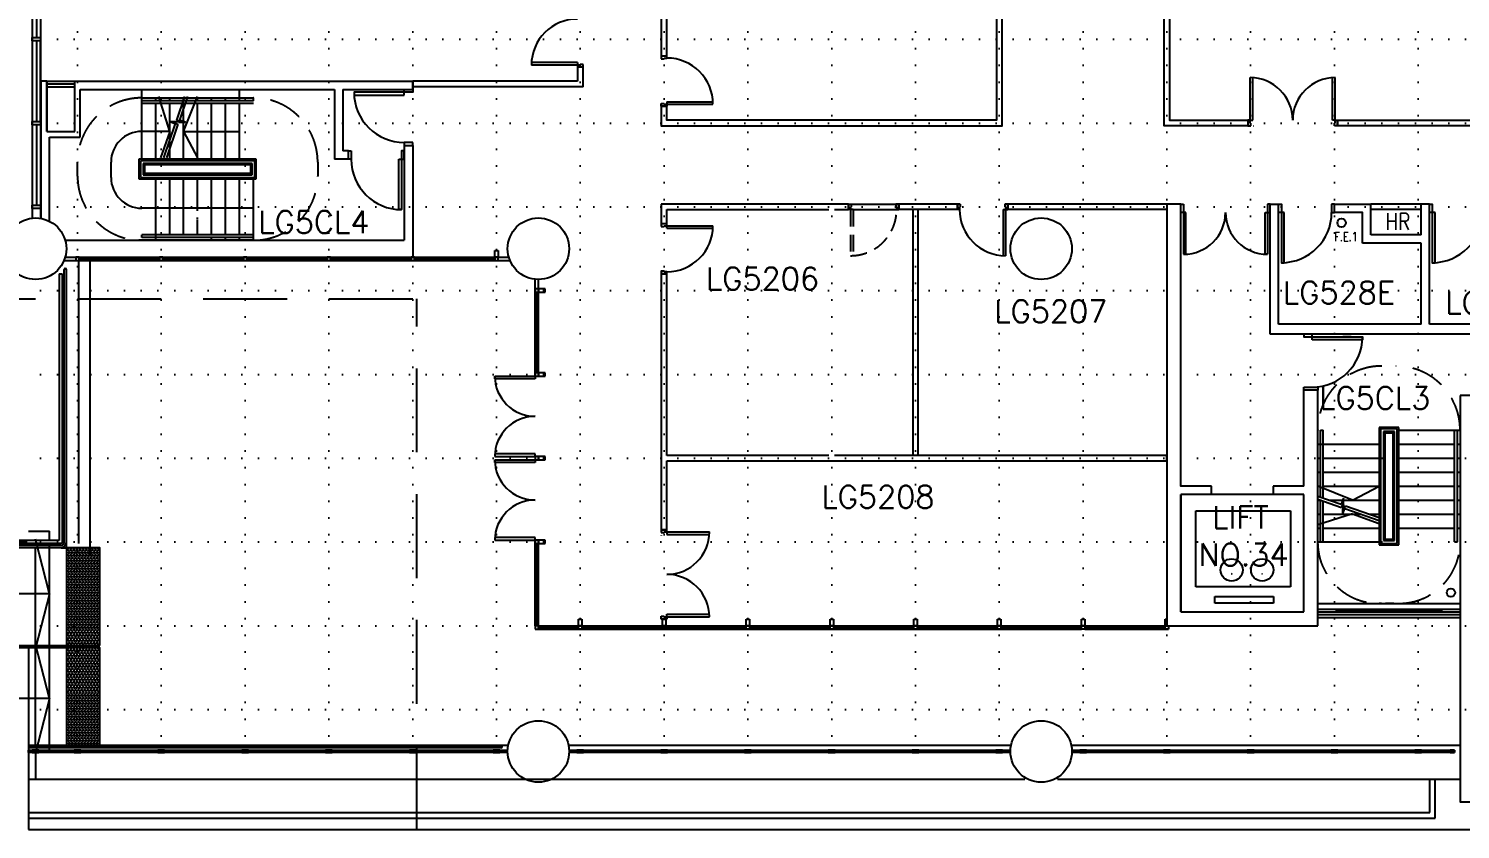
# Model space of a CAD drawing. Header units: millimetres. Extents: x -164841 to 156300, y -101000 to 60475.
# Drawn here: x -129125 to -103496, y 5405 to 19740 of the extents above; entities that cross this region are included whole.
import ezdxf
from ezdxf.enums import TextEntityAlignment as Align

# ---------------------------------------------------------------- set-up
doc = ezdxf.new("R2010")
doc.units = ezdxf.units.MM
doc.header["$LTSCALE"] = 1200
for name, pattern in [('s2103a$0$DOT', [0.25, 0, -0.25]), ('s2103a$0$LG5$0$DOT', [0.25, 0, -0.25]), ('s2103a$0$LG5plan$0$AUDIT_I_080127165521-0', [1, 0.5, -0.25, 0, -0.25]), ('s2103a$0$LG5plan$0$HIDDEN', [0.375, 0.25, -0.125])]:
    doc.linetypes.add(name, pattern=pattern)
for name, color, linetype in [('dr-lib', 7, 'Continuous'), ('s2103a$0$4', 7, 'Continuous'), ('s2103a$0$dr-lib', 7, 'Continuous'), ('s2103a$0$dr-new', 2, 'Continuous'), ('s2103a$0$DR-PIPE', 1, 'Continuous'), ('s2103a$0$LG5$0$4', 7, 'Continuous'), ('s2103a$0$LG5$0$56', 7, 'Continuous'), ('s2103a$0$LG5$0$New partition', 7, 'Continuous'), ('s2103a$0$LG5$0$ROOM-NO', 4, 'Continuous'), ('s2103a$0$LG5-future-partition', 7, 'Continuous'), ('s2103a$0$LG5plan$0$A-glaz', 1, 'Continuous'), ('s2103a$0$LG5plan$0$A-WallExt', 3, 'Continuous'), ('s2103a$0$LG5plan$0$buila', 14, 's2103a$0$LG5plan$0$HIDDEN'), ('s2103a$0$LG5plan$0$Cloud', 1, 'Continuous'), ('s2103a$0$LG5plan$0$dr', 1, 'Continuous'), ('s2103a$0$LG5plan$0$fence', 1, 'Continuous'), ('s2103a$0$LG5plan$0$GLASS-P', 1, 'Continuous'), ('s2103a$0$LG5plan$0$LG1$0$wall to be demolish', 7, 'Continuous'), ('s2103a$0$LG5plan$0$lift', 4, 'Continuous'), ('s2103a$0$LG5plan$0$railing', 1, 'Continuous'), ('s2103a$0$LG5plan$0$stair', 1, 'Continuous'), ('s2103a$0$LG5plan$0$stru', 2, 'Continuous'), ('s2103a$0$LG5plan$0$txt2', 4, 'Continuous'), ('s2103a$0$LG5plan$0$wal', 3, 'Continuous'), ('s2103a$0$LG5plan$0$walc', 1, 'Continuous'), ('s2103a$0$New partition', 7, 'Continuous'), ('s2103a$0$tactile', 4, 'Continuous')]:
    doc.layers.add(name, color=color, linetype=linetype)
doc.styles.add('s2103a$0$LG5$0$STANDARD', font='SIMPLEX')
doc.styles.add('s2103a$0$txt1LG5$0$ROMANS', font='romans', dxfattribs={"width": 0.9})

# ---------------------------------------------------------------- blocks, each defined once
blk = doc.blocks.new('s2103a$0$DDR1525')
for p, q in [((37.5, 100), (37.5, 862.5)), ((87.5, 100), (87.5, 862.5)), ((1512.5, 100), (1512.5, 862.5)), ((1562.5, 100), (1562.5, 862.5)), ((0, 100), (0, 0)), ((37.5, 100), (0, 100)), ((0, 0), (50, 0)), ((37.5, 50), (37.5, 100)), ((37.5, 100), (87.5, 100)), ((50, 50), (37.5, 50)), ((50, 0), (50, 50)), ((1562.5, 100), (1512.5, 100)), ((1550, 50), (1562.5, 50)), ((1550, 0), (1550, 50)), ((1562.5, 100), (1600, 100)), ((1562.5, 50), (1562.5, 100)), ((1600, 100), (1600, 0)), ((1600, 0), (1550, 0))]:
    blk.add_line(p, q)
for centre, start, end in [((37.5, 100), 0, 90), ((1562.5, 100), 90, 180)]:
    blk.add_arc(centre, 762.5, start, end)

msp = doc.modelspace()

# ---------------------------------------------------------------- hatches: boundary and pattern name
at = {"layer": 's2103a$0$tactile'}
h = msp.add_hatch(dxfattribs=at)
h.set_pattern_fill('HEX', color=9, scale=5, angle=90, style=0)
h.set_pattern_definition([(90, (-115459.215, 113028.845), (-27.4963, 2e-15), [15.875, -31.75]), (210, (-115459.215, 113028.845), (13.74815, -23.812494), [15.875, -31.75]), (150, (-115459.215, 113044.72), (-13.74815, -23.812494), [15.875, -31.75])])
h.paths.add_polyline_path([(-127850, 8695), (-127850, 10448), (-128450, 10448), (-128450, 8695)])
h = msp.add_hatch(dxfattribs=at)
h.set_pattern_fill('HEX', color=9, scale=5, angle=90, style=0)
h.set_pattern_definition([(90, (-115459.215, 111236.17), (-27.4963, 2e-15), [15.875, -31.75]), (210, (-115459.215, 111236.17), (13.74815, -23.812494), [15.875, -31.75]), (150, (-115459.215, 111252.044), (-13.74815, -23.812494), [15.875, -31.75])])
h.paths.add_polyline_path([(-127850, 6903), (-127850, 8655), (-128450, 8655), (-128450, 6903)])

# ---------------------------------------------------------------- linework, layer by layer
for p, q in [((-114450, 16600), (-113550, 16600)), ((-114368, 16500), (-113550, 16500))]:
    msp.add_line(p, q)
for centre, radius in [((-105622, 16263), 75), ((-107590, 10049), 200), ((-107043, 10049), 200), ((-103666, 9643), 75)]:
    msp.add_circle(centre, radius)
at = {"layer": 'dr-lib'}
for p, q in [((-112499, 16600), (-112499, 16500)), ((-112499, 16500), (-112499, 16600)), ((-112499, 16600), (-112449, 16600)), ((-112461, 16500), (-112499, 16500)), ((-112449, 16550), (-112461, 16550)), ((-112461, 16550), (-112461, 16500)), ((-112449, 16600), (-112449, 16550)), ((-111680, 16500), (-111680, 15675)), ((-111680, 16500), (-111636, 16500)), ((-111649, 16600), (-111649, 16550)), ((-111599, 16600), (-111649, 16600)), ((-111649, 16550), (-111636, 16550)), ((-111636, 16550), (-111636, 16500)), ((-111636, 16500), (-111636, 15675)), ((-111636, 16500), (-111599, 16500)), ((-111599, 16600), (-111599, 16500)), ((-111599, 16500), (-111599, 16600))]:
    msp.add_line(p, q, dxfattribs=at)
msp.add_arc((-111636, 16500), 825, 180, 270, dxfattribs=at)
at = {"layer": 's2103a$0$4', "linetype": 's2103a$0$DOT'}
for p, q in [((-128250, 6780), (-128250, 33710)), ((-126750, 6780), (-126750, 33710)), ((-125250, 6780), (-125250, 33710)), ((-123750, 6780), (-123750, 33710)), ((-122250, 6780), (-122250, 33710)), ((-120750, 6780), (-120750, 33710)), ((-119250, 6780), (-119250, 33710)), ((-117750, 6780), (-117750, 33710)), ((-116250, 6780), (-116250, 33710)), ((-114750, 6780), (-114750, 33710)), ((-113250, 6780), (-113250, 33710)), ((-111750, 6780), (-111750, 33710)), ((-110250, 6780), (-110250, 33710)), ((-108750, 6780), (-108750, 33710)), ((-107250, 6780), (-107250, 33710)), ((-105750, 6780), (-105750, 33710)), ((-104250, 6780), (-104250, 33710)), ((-128910, 19550), (-30000, 19550)), ((-128910, 18050), (-30000, 18050)), ((-128910, 16550), (-30000, 16550)), ((-128910, 15050), (-81750, 15050)), ((-128910, 13550), (-81750, 13550)), ((-128910, 12050), (-81750, 12050)), ((-128910, 10550), (-80325, 10550)), ((-128910, 9050), (-80325, 9050)), ((-128910, 7550), (-80325, 7550))]:
    msp.add_line(p, q, dxfattribs=at)
at = {"layer": 's2103a$0$dr-lib'}
for p, q in [((-117800, 19250), (-117700, 19250)), ((-117800, 19250), (-117800, 19200)), ((-117700, 19213), (-117700, 19250)), ((-119300, 19131), (-120125, 19131)), ((-119300, 19087), (-120125, 19087)), ((-119300, 19131), (-119300, 19087)), ((-119250, 19087), (-119300, 19087)), ((-119300, 19087), (-119300, 19050)), ((-119200, 19050), (-119300, 19050)), ((-119200, 19100), (-119250, 19100)), ((-119250, 19100), (-119250, 19087)), ((-119200, 19050), (-119200, 19100)), ((-117800, 19200), (-117750, 19200)), ((-117750, 19200), (-117750, 19213)), ((-117750, 19213), (-117700, 19213)), ((-117800, 18350), (-117800, 18400)), ((-117800, 18400), (-117750, 18400)), ((-117800, 18350), (-117700, 18350)), ((-117750, 18400), (-117750, 18388)), ((-117750, 18388), (-117700, 18388)), ((-117700, 18432), (-116875, 18432)), ((-117700, 18432), (-117700, 18388)), ((-117700, 18388), (-116875, 18388)), ((-117700, 18388), (-117700, 18350)), ((-107198, 17998), (-107196, 18000)), ((-114450, 16600), (-114450, 16500)), ((-114450, 16600), (-114400, 16600)), ((-114450, 16500), (-114450, 16600)), ((-114412, 16500), (-114450, 16500)), ((-114412, 16550), (-114412, 16500)), ((-114400, 16550), (-114412, 16550)), ((-114368, 16500), (-114412, 16500)), ((-114400, 16600), (-114400, 16550)), ((-113550, 16600), (-113600, 16600)), ((-113600, 16600), (-113600, 16550)), ((-113600, 16550), (-113588, 16550)), ((-113588, 16550), (-113588, 16500)), ((-113588, 16500), (-113550, 16500)), ((-113550, 16600), (-113550, 16500)), ((-113550, 16500), (-113550, 16600)), ((-108500, 16600), (-108450, 16600)), ((-108500, 16450), (-108500, 16600)), ((-108450, 16450), (-108500, 16450)), ((-108450, 16600), (-108450, 16450)), ((-108408, 16450), (-108450, 16450)), ((-108450, 16450), (-108450, 15700)), ((-108408, 15700), (-108408, 16450)), ((-106992, 16450), (-106950, 16450)), ((-106992, 15700), (-106992, 16450)), ((-106900, 16600), (-106950, 16600)), ((-106950, 16600), (-106950, 16450)), ((-106950, 16450), (-106950, 15700)), ((-106950, 16450), (-106900, 16450)), ((-106900, 16450), (-106900, 16600)), ((-105750, 16600), (-105800, 16600)), ((-105800, 16600), (-105800, 16450)), ((-105750, 16600), (-105800, 16600)), ((-105800, 16600), (-105800, 16450)), ((-105800, 16450), (-105750, 16450)), ((-105800, 16450), (-105750, 16450)), ((-105750, 16450), (-105750, 16600)), ((-105750, 16450), (-105750, 16600)), ((-105750, 16450), (-105750, 16600)), ((-105750, 16450), (-105750, 16600)), ((-117800, 16250), (-117700, 16250)), ((-117800, 16250), (-117800, 16200)), ((-117800, 16200), (-117750, 16200)), ((-117750, 16200), (-117750, 16212)), ((-117750, 16212), (-117700, 16212)), ((-117700, 16212), (-117700, 16250)), ((-117700, 16168), (-117700, 16212)), ((-117700, 16212), (-116875, 16212)), ((-117700, 16168), (-116875, 16168)), ((-108450, 15700), (-108408, 15700)), ((-106950, 15700), (-106992, 15700)), ((-101250, 14270), (-106150, 14270)), ((-117700, 10770), (-117800, 10770)), ((-117800, 10770), (-117800, 10720)), ((-117700, 10732), (-117700, 10770)), ((-117802, 10670), (-117800, 10668)), ((-117800, 10720), (-117750, 10720)), ((-117750, 10720), (-117750, 10732)), ((-117750, 10732), (-117700, 10732)), ((-117700, 10732), (-116937, 10732)), ((-117700, 10732), (-117700, 10682)), ((-117700, 10682), (-116937, 10682)), ((-117700, 9257), (-116937, 9257))]:
    msp.add_line(p, q, dxfattribs=at)
at = {"layer": 's2103a$0$dr-lib', "linetype": 's2103a$0$LG5plan$0$HIDDEN'}
for p, q in [((-114412, 16500), (-114412, 15675)), ((-114368, 16500), (-114368, 15675))]:
    msp.add_line(p, q, dxfattribs=at)
at = {"layer": 's2103a$0$dr-lib'}
for points in [[(-106750, 16600), (-106700, 16600), (-106700, 16450), (-106750, 16450)], [(-106650, 16450), (-106700, 16450), (-106700, 15550), (-106650, 15550)], [(-104050, 16600), (-104000, 16600), (-104000, 16450), (-104050, 16450)], [(-104050, 16600), (-104000, 16600), (-104000, 16450), (-104050, 16450)], [(-103950, 16450), (-104000, 16450), (-104000, 15550), (-103950, 15550)], [(-103950, 16450), (-104000, 16450), (-104000, 15550), (-103950, 15550)], [(-117750, 15387), (-117750, 15400), (-117800, 15400), (-117800, 15350), (-117700, 15350), (-117700, 15387)]]:
    msp.add_lwpolyline(points, close=True, dxfattribs=at)
msp.add_lwpolyline([(-103500, 13170), (-103500, 5900), (-101250, 5900), (-101250, 6050), (-103250, 6050), (-103250, 12990), (-102150, 12990), (-102150, 12936), (-102000, 12936), (-102000, 12990), (-101166, 12990), (-101166, 13170), (-101250, 13170), (-101250, 13270), (-101400, 13270), (-101400, 13170), (-103500, 13170)], dxfattribs=at)
for centre, radius, start, end in [((-119300, 19087), 825, 90, 180), ((-117700, 18388), 825, 0, 90), ((-108450, 16450), 750, 270, 0), ((-106950, 16450), 750, 180, 270), ((-106700, 16450), 900, 270, 0), ((-104000, 16450), 900, 270, 0), ((-104000, 16450), 900, 270, 0), ((-117700, 16212), 825, 270, 0), ((-117700, 10732), 762, 270, 0), ((-117700, 9207), 762, 0, 90)]:
    msp.add_arc(centre, radius, start, end, dxfattribs=at)
at = {"layer": 's2103a$0$dr-lib', "linetype": 's2103a$0$LG5plan$0$HIDDEN'}
msp.add_arc((-114412, 16500), 825, 270, 0, dxfattribs=at)
at = {"layer": 's2103a$0$dr-new'}
for p, q in [((-117700, 9207), (-117700, 9257)), ((-117800, 9220), (-117750, 9220)), ((-117800, 9170), (-117800, 9220)), ((-117700, 9170), (-117800, 9170)), ((-117780, 9170), (-117720, 9170)), ((-117750, 9220), (-117750, 9207)), ((-117750, 9207), (-117700, 9207)), ((-117700, 9207), (-117700, 9170)), ((-117700, 9207), (-116937, 9207))]:
    msp.add_line(p, q, dxfattribs=at)
at = {"layer": 's2103a$0$DR-PIPE'}
for p, q in [((-128228, 10524), (-128228, 15564)), ((-128025, 10324), (-128025, 15564))]:
    msp.add_line(p, q, dxfattribs=at)
at = {"layer": 's2103a$0$LG5$0$4', "linetype": 's2103a$0$LG5$0$DOT'}
msp.add_line((-120000, 9050), (-108750, 9050), dxfattribs=at)
at = {"layer": 's2103a$0$LG5$0$New partition'}
msp.add_lwpolyline([(-107298, 18000), (-108800, 18000), (-108800, 30100), (-100571, 30100), (-100571, 30000), (-108700, 30000), (-108700, 18100), (-107298, 18100)], close=True, dxfattribs=at)
at = {"layer": 's2103a$0$LG5-future-partition'}
msp.add_lwpolyline([(-98905, 18000), (-105698, 18000), (-105698, 18100), (-98887, 18100)], dxfattribs=at)
at = {"layer": 's2103a$0$LG5plan$0$A-glaz'}
for p, q in [((-129060, 24253), (-129060, 16347)), ((-128910, 24253), (-128910, 16343)), ((-128985, 21019), (-128985, 19579)), ((-129060, 19519), (-129060, 19579)), ((-129060, 19579), (-128910, 19579)), ((-128910, 19519), (-129060, 19519)), ((-128985, 19519), (-128985, 18079)), ((-128910, 19579), (-128910, 19519)), ((-128910, 18080), (-128910, 19520)), ((-129060, 18019), (-129060, 18079)), ((-129060, 18079), (-128910, 18079)), ((-128910, 18019), (-129060, 18019)), ((-128985, 18019), (-128985, 16579)), ((-128910, 18079), (-128910, 18019)), ((-129060, 16519), (-129060, 16579)), ((-129060, 16579), (-128910, 16579)), ((-128910, 16519), (-129060, 16519)), ((-128910, 16579), (-128910, 16519)), ((-128471, 15650), (-120529, 15650)), ((-128220, 15650), (-128280, 15650)), ((-128280, 15650), (-128280, 15590)), ((-128220, 15590), (-128220, 15650)), ((-126720, 15650), (-126780, 15650)), ((-126780, 15650), (-126780, 15590)), ((-126720, 15590), (-126720, 15650)), ((-125220, 15650), (-125280, 15650)), ((-125280, 15650), (-125280, 15590)), ((-125220, 15590), (-125220, 15650)), ((-123720, 15650), (-123780, 15650)), ((-123780, 15650), (-123780, 15590)), ((-123720, 15590), (-123720, 15650)), ((-122220, 15650), (-122280, 15650)), ((-122280, 15650), (-122280, 15590)), ((-122220, 15590), (-122220, 15650)), ((-120780, 15650), (-120780, 15770)), ((-120780, 15770), (-120720, 15770)), ((-120720, 15650), (-120780, 15650)), ((-120780, 15650), (-120780, 15590)), ((-120720, 15650), (-120780, 15650)), ((-120720, 15770), (-120720, 15650)), ((-120720, 15590), (-120720, 15650)), ((-128492, 15590), (-120508, 15590)), ((-128280, 15590), (-128220, 15590)), ((-128220, 15620), (-126780, 15620)), ((-126780, 15590), (-126720, 15590)), ((-126720, 15620), (-125280, 15620)), ((-125280, 15590), (-125220, 15590)), ((-125220, 15620), (-123780, 15620)), ((-123780, 15590), (-123720, 15590)), ((-123720, 15620), (-122280, 15620)), ((-122280, 15590), (-122220, 15590)), ((-122220, 15620), (-120780, 15620)), ((-120780, 15590), (-120720, 15590)), ((-120060, 15020), (-120060, 15251)), ((-120000, 15020), (-120000, 15251)), ((-120000, 15080), (-120060, 15080)), ((-120060, 15080), (-120060, 15020)), ((-120060, 15020), (-120000, 15020)), ((-120060, 13580), (-120060, 15020)), ((-120030, 13580), (-120030, 15020)), ((-120000, 15020), (-120000, 15080)), ((-119880, 15080), (-120000, 15080)), ((-120000, 15080), (-120000, 15020)), ((-120000, 15020), (-119880, 15020)), ((-120000, 13580), (-120000, 15020)), ((-119880, 15020), (-119880, 15080)), ((-120780, 13520), (-120060, 13520)), ((-120000, 13580), (-120060, 13580)), ((-120060, 13580), (-120060, 13520)), ((-120060, 13520), (-120060, 13580)), ((-120060, 13520), (-120000, 13520)), ((-120000, 13520), (-120000, 13580)), ((-119880, 13580), (-120000, 13580)), ((-120000, 13580), (-120000, 13520)), ((-120000, 13520), (-120000, 13580)), ((-120000, 13520), (-119880, 13520)), ((-119880, 13520), (-119880, 13580)), ((-120000, 12080), (-120060, 12080)), ((-120060, 12080), (-120060, 12020)), ((-120000, 12020), (-120000, 12080)), ((-119880, 12080), (-120000, 12080)), ((-120000, 12080), (-120000, 12020)), ((-119880, 12020), (-119880, 12080)), ((-120060, 12020), (-120000, 12020)), ((-120000, 12020), (-119880, 12020)), ((-120000, 10580), (-120060, 10580)), ((-120060, 10580), (-120060, 10520)), ((-120060, 9050), (-120060, 10580)), ((-120060, 10520), (-120000, 10520)), ((-120030, 9050), (-120030, 10520)), ((-120000, 10520), (-120000, 10580)), ((-119880, 10580), (-120000, 10580)), ((-120000, 10580), (-120000, 10520)), ((-120000, 9050), (-120000, 10580)), ((-120000, 10520), (-119880, 10520)), ((-119880, 10520), (-119880, 10580)), ((-120000, 9050), (-120060, 9050)), ((-120060, 9050), (-120060, 8990)), ((-120060, 8990), (-120000, 8990)), ((-120000, 8990), (-120000, 9050)), ((-120000, 9050), (-110280, 9050)), ((-119280, 9020), (-120000, 9020)), ((-120000, 8990), (-110280, 8990)), ((-119280, 9050), (-119280, 9170)), ((-119280, 9170), (-119220, 9170)), ((-119280, 9050), (-119220, 9050)), ((-119280, 8990), (-119280, 9050)), ((-119220, 9050), (-119280, 9050)), ((-119220, 8990), (-119280, 8990)), ((-119220, 9170), (-119220, 9050)), ((-119220, 9050), (-119220, 8990)), ((-119220, 9020), (-116280, 9020)), ((-117780, 9050), (-117720, 9050)), ((-117780, 8990), (-117780, 9050)), ((-117720, 9050), (-117780, 9050)), ((-117720, 8990), (-117780, 8990)), ((-117720, 9050), (-117720, 8990)), ((-116280, 9050), (-116280, 9170)), ((-116280, 9170), (-116220, 9170)), ((-116280, 9050), (-116220, 9050)), ((-116280, 8990), (-116280, 9050)), ((-116220, 9050), (-116280, 9050)), ((-116220, 8990), (-116280, 8990)), ((-116220, 9170), (-116220, 9050)), ((-116220, 9050), (-116220, 8990)), ((-116220, 9020), (-114780, 9020)), ((-114780, 9050), (-114780, 9170)), ((-114780, 9170), (-114720, 9170)), ((-114780, 9050), (-114720, 9050)), ((-114780, 8990), (-114780, 9050)), ((-114720, 9050), (-114780, 9050)), ((-114720, 8990), (-114780, 8990)), ((-114720, 9170), (-114720, 9050)), ((-114720, 9050), (-114720, 8990)), ((-114720, 9020), (-113280, 9020)), ((-113280, 9050), (-113280, 9170)), ((-113280, 9170), (-113220, 9170)), ((-113280, 9050), (-113220, 9050)), ((-113280, 8990), (-113280, 9050)), ((-113220, 9050), (-113280, 9050)), ((-113220, 8990), (-113280, 8990)), ((-113220, 9170), (-113220, 9050)), ((-113220, 9050), (-113220, 8990)), ((-113220, 9020), (-111780, 9020)), ((-111780, 9050), (-111780, 9170)), ((-111780, 9170), (-111720, 9170)), ((-111780, 9050), (-111720, 9050)), ((-111780, 8990), (-111780, 9050)), ((-111720, 9050), (-111780, 9050)), ((-111720, 8990), (-111780, 8990)), ((-111720, 9170), (-111720, 9050)), ((-111720, 9050), (-111720, 8990)), ((-111720, 9020), (-110281, 9020)), ((-110280, 9050), (-110280, 9170)), ((-110280, 9170), (-110220, 9170)), ((-110280, 9050), (-110220, 9050)), ((-110280, 8990), (-110280, 9050)), ((-110220, 9050), (-110280, 9050)), ((-110220, 8990), (-110280, 8990)), ((-110220, 9170), (-110220, 9050)), ((-110220, 9050), (-110220, 8990)), ((-110220, 9050), (-108720, 9050)), ((-110220, 9020), (-108780, 9020)), ((-110220, 8990), (-108720, 8990)), ((-108780, 9050), (-108780, 9170)), ((-108780, 9170), (-108750, 9170)), ((-108780, 9050), (-108720, 9050)), ((-108780, 8990), (-108780, 9050)), ((-108750, 9050), (-108780, 9050)), ((-108720, 8990), (-108780, 8990)), ((-108750, 9170), (-108750, 9050)), ((-108720, 9050), (-108720, 8990))]:
    msp.add_line(p, q, dxfattribs=at)
msp.add_lwpolyline([(-117780, 9050), (-117780, 9170), (-117720, 9170), (-117720, 9050)], dxfattribs=at)
for centre, start, end in [((-120060, 13520), 180, 270), ((-120060, 12080), 90, 180), ((-120060, 12020), 180, 270), ((-120060, 10580), 90, 180)]:
    msp.add_arc(centre, 720, start, end, dxfattribs=at)
at = {"layer": 's2103a$0$LG5plan$0$A-WallExt'}
for p, q in [((-108750, 15050), (-108750, 14900)), ((-106050, 9050), (-106050, 13270)), ((-107950, 11400), (-108500, 11400)), ((-108500, 11400), (-108500, 9300)), ((-106300, 11400), (-106850, 11400)), ((-106300, 9300), (-106300, 11400)), ((-108500, 9300), (-106300, 9300))]:
    msp.add_line(p, q, dxfattribs=at)
msp.add_lwpolyline([(-106900, 14270), (-106900, 16600), (-106750, 16600)], dxfattribs=at)
at = {"layer": 's2103a$0$LG5plan$0$buila', "ltscale": 5}
for p, q in [((-132750, 14900), (-122175, 14900)), ((-122175, 5405), (-122175, 14900)), ((-122175, 5405), (-99044, 5405))]:
    msp.add_line(p, q, dxfattribs=at)
at = {"layer": 's2103a$0$LG5plan$0$Cloud'}
for p, q in [((-104200, 16600), (-105100, 16600)), ((-104200, 16500), (-105100, 16500)), ((-105000, 16600), (-105000, 16600))]:
    msp.add_line(p, q, dxfattribs=at)
at = {"layer": 's2103a$0$LG5plan$0$dr'}
for p, q in [((-125100, 18450), (-125100, 18500)), ((-127100, 16000), (-127100, 16050)), ((-125100, 16000), (-125100, 16050)), ((-106000, 12550), (-105950, 12550)), ((-106000, 10550), (-105950, 10550)), ((-103600, 10550), (-103550, 10550))]:
    msp.add_line(p, q, dxfattribs=at)
at = {"layer": 's2103a$0$LG5plan$0$dr', "linetype": 'Continuous'}
for p, q in [((-122250, 17700), (-122400, 17700)), ((-122400, 17700), (-122400, 17650)), ((-122250, 17650), (-122250, 17700)), ((-123400, 17550), (-123350, 17550)), ((-123400, 17400), (-123400, 17550)), ((-123350, 17550), (-123350, 17400)), ((-122400, 17650), (-122250, 17650)), ((-123350, 17400), (-123400, 17400)), ((-120780, 13472), (-120780, 13520)), ((-120060, 13472), (-120780, 13472)), ((-120060, 13520), (-120060, 13472)), ((-106300, 13270), (-106300, 13320)), ((-106300, 13320), (-106050, 13320)), ((-106050, 13270), (-106300, 13270)), ((-106050, 13320), (-106050, 13270)), ((-120060, 12128), (-120780, 12128)), ((-120780, 12128), (-120780, 12080)), ((-120780, 12080), (-120060, 12080)), ((-120060, 12080), (-120060, 12128)), ((-120780, 11972), (-120780, 12020)), ((-120780, 12020), (-120060, 12020)), ((-120060, 11972), (-120780, 11972)), ((-120060, 12020), (-120060, 11972)), ((-120060, 10628), (-120780, 10628)), ((-120780, 10628), (-120780, 10580)), ((-120780, 10580), (-120060, 10580)), ((-120060, 10580), (-120060, 10628))]:
    msp.add_line(p, q, dxfattribs=at)
at = {"layer": 's2103a$0$LG5plan$0$dr', "linetype": 's2103a$0$LG5plan$0$HIDDEN', "ltscale": 2}
for p, q in [((-123950, 17350), (-123950, 17100)), ((-123950, 17350), (-123950, 17101)), ((-104950, 9449), (-104600, 9449))]:
    msp.add_line(p, q, dxfattribs=at)
at = {"layer": 's2103a$0$LG5plan$0$dr', "linetype": 's2103a$0$LG5plan$0$HIDDEN', "ltscale": 0.5}
msp.add_line((-104685, 9449), (-104950, 9449), dxfattribs=at)
at = {"layer": 's2103a$0$LG5plan$0$dr', "linetype": 'Continuous'}
for points in [[(-122400, 18550), (-122400, 18600), (-123300, 18600), (-123300, 18550)], [(-122250, 18650), (-122250, 18600), (-122400, 18600), (-122400, 18650)], [(-122400, 17550), (-122450, 17550), (-122450, 17400), (-122400, 17400)], [(-122500, 17400), (-122450, 17400), (-122450, 16500), (-122500, 16500)], [(-106300, 14270), (-106300, 14220), (-106150, 14220), (-106150, 14270)], [(-106150, 14170), (-106150, 14220), (-105250, 14220), (-105250, 14170)]]:
    msp.add_lwpolyline(points, close=True, dxfattribs=at)
at = {"layer": 's2103a$0$LG5plan$0$dr', "linetype": 's2103a$0$LG5plan$0$HIDDEN', "ltscale": 2}
for centre, radius, start, end in [((-127100, 17350), 1150, 90, 180), ((-125100, 17350), 1150, 360, 90), ((-127100, 17100), 1150, 180, 270), ((-125100, 17100), 1150, 270, 0.0187), ((-104950, 10550), 1101, 180, 270), ((-104600, 10550), 1101, 270, 360)]:
    msp.add_arc(centre, radius, start, end, dxfattribs=at)
at = {"layer": 's2103a$0$LG5plan$0$dr', "linetype": 'Continuous'}
for centre, start, end in [((-122400, 18600), 180, 270), ((-122450, 17400), 180, 270), ((-106150, 14220), 270, 0)]:
    msp.add_arc(centre, 900, start, end, dxfattribs=at)
at = {"layer": 's2103a$0$LG5plan$0$fence'}
for p, q in [((-120540, 6905), (-129125, 6905)), ((-111540, 6905), (-119460, 6905)), ((-103500, 6905), (-110460, 6905)), ((-129125, 6305), (-111292, 6305)), ((-119760, 6305), (-117741, 6305)), ((-110707, 6305), (-103500, 6305)), ((-104045, 5705), (-104045, 6305)), ((-103945, 5605), (-103945, 6305)), ((-129125, 5705), (-104045, 5705)), ((-129125, 5605), (-103945, 5605)), ((-129125, 5405), (-99070, 5405))]:
    msp.add_line(p, q, dxfattribs=at)
at = {"layer": 's2103a$0$LG5plan$0$GLASS-P'}
for p, q in [((-128577, 15348), (-128577, 10575)), ((-128577, 15348), (-128527, 15348)), ((-128527, 15348), (-128527, 10525)), ((-128577, 10575), (-136300, 10575)), ((-128527, 10525), (-136300, 10525)), ((-131730, 8695), (-128320, 8695)), ((-128320, 8655), (-131730, 8655)), ((-128750, 8655), (-128750, 8695)), ((-120669, 6903), (-129125, 6903)), ((-129125, 6903), (-129125, 6863)), ((-120669, 6863), (-129125, 6863)), ((-129020, 6820), (-129060, 6820)), ((-129060, 6820), (-129060, 6780)), ((-129060, 6780), (-129020, 6780)), ((-128980, 6820), (-129020, 6820)), ((-129020, 6820), (-129020, 6780)), ((-129020, 6780), (-129020, 6820)), ((-129020, 6780), (-128980, 6780)), ((-128980, 6780), (-128980, 6820)), ((-128940, 6820), (-128980, 6820)), ((-128980, 6820), (-128980, 6780)), ((-128980, 6780), (-128940, 6780)), ((-128940, 6780), (-128940, 6820)), ((-128270, 6820), (-128310, 6820)), ((-128310, 6820), (-128310, 6780)), ((-128310, 6780), (-128270, 6780)), ((-128230, 6820), (-128270, 6820)), ((-128270, 6820), (-128270, 6780)), ((-128270, 6780), (-128270, 6820)), ((-128270, 6780), (-128230, 6780)), ((-128230, 6780), (-128230, 6820)), ((-128190, 6820), (-128230, 6820)), ((-128230, 6820), (-128230, 6780)), ((-128230, 6780), (-128190, 6780)), ((-128190, 6780), (-128190, 6820)), ((-126770, 6820), (-126810, 6820)), ((-126810, 6820), (-126810, 6780)), ((-126810, 6780), (-126770, 6780)), ((-126730, 6820), (-126770, 6820)), ((-126770, 6820), (-126770, 6780)), ((-126770, 6780), (-126770, 6820)), ((-126770, 6780), (-126730, 6780)), ((-126730, 6780), (-126730, 6820)), ((-126690, 6820), (-126730, 6820)), ((-126730, 6820), (-126730, 6780)), ((-126730, 6780), (-126690, 6780)), ((-126690, 6780), (-126690, 6820)), ((-125270, 6820), (-125310, 6820)), ((-125310, 6820), (-125310, 6780)), ((-125310, 6780), (-125270, 6780)), ((-125230, 6820), (-125270, 6820)), ((-125270, 6820), (-125270, 6780)), ((-125270, 6780), (-125270, 6820)), ((-125270, 6780), (-125230, 6780)), ((-125230, 6780), (-125230, 6820)), ((-125190, 6820), (-125230, 6820)), ((-125230, 6820), (-125230, 6780)), ((-125230, 6780), (-125190, 6780)), ((-125190, 6780), (-125190, 6820)), ((-123770, 6820), (-123810, 6820)), ((-123810, 6820), (-123810, 6780)), ((-123810, 6780), (-123770, 6780)), ((-123730, 6820), (-123770, 6820)), ((-123770, 6820), (-123770, 6780)), ((-123770, 6780), (-123770, 6820)), ((-123770, 6780), (-123730, 6780)), ((-123730, 6780), (-123730, 6820)), ((-123690, 6820), (-123730, 6820)), ((-123730, 6820), (-123730, 6780)), ((-123730, 6780), (-123690, 6780)), ((-123690, 6780), (-123690, 6820)), ((-122270, 6820), (-122310, 6820)), ((-122310, 6820), (-122310, 6780)), ((-122310, 6780), (-122270, 6780)), ((-122230, 6820), (-122270, 6820)), ((-122270, 6820), (-122270, 6780)), ((-122270, 6780), (-122270, 6820)), ((-122270, 6780), (-122230, 6780)), ((-122230, 6780), (-122230, 6820)), ((-122190, 6820), (-122230, 6820)), ((-122230, 6820), (-122230, 6780)), ((-122230, 6780), (-122190, 6780)), ((-122190, 6780), (-122190, 6820)), ((-120770, 6820), (-120810, 6820)), ((-120810, 6820), (-120810, 6780)), ((-120810, 6780), (-120770, 6780)), ((-120730, 6820), (-120770, 6820)), ((-120770, 6820), (-120770, 6780)), ((-120770, 6780), (-120770, 6820)), ((-120770, 6780), (-120730, 6780)), ((-120730, 6780), (-120730, 6820)), ((-120690, 6820), (-120730, 6820)), ((-120730, 6820), (-120730, 6780)), ((-120730, 6780), (-120690, 6780)), ((-120690, 6780), (-120690, 6820)), ((-119270, 6820), (-119310, 6820)), ((-119310, 6820), (-119310, 6780)), ((-119310, 6780), (-119270, 6780)), ((-119230, 6820), (-119270, 6820)), ((-119270, 6820), (-119270, 6780)), ((-119270, 6780), (-119270, 6820)), ((-119270, 6780), (-119230, 6780)), ((-119230, 6780), (-119230, 6820)), ((-119190, 6820), (-119230, 6820)), ((-119230, 6820), (-119230, 6780)), ((-119230, 6780), (-119190, 6780)), ((-119190, 6780), (-119190, 6820)), ((-117770, 6820), (-117810, 6820)), ((-117810, 6820), (-117810, 6780)), ((-117810, 6780), (-117770, 6780)), ((-117730, 6820), (-117770, 6820)), ((-117770, 6820), (-117770, 6780)), ((-117770, 6780), (-117770, 6820)), ((-117770, 6780), (-117730, 6780)), ((-117730, 6780), (-117730, 6820)), ((-117690, 6820), (-117730, 6820)), ((-117730, 6820), (-117730, 6780)), ((-117730, 6780), (-117690, 6780)), ((-117690, 6780), (-117690, 6820)), ((-116270, 6820), (-116310, 6820)), ((-116310, 6820), (-116310, 6780)), ((-116310, 6780), (-116270, 6780)), ((-116230, 6820), (-116270, 6820)), ((-116270, 6820), (-116270, 6780)), ((-116270, 6780), (-116270, 6820)), ((-116270, 6780), (-116230, 6780)), ((-116230, 6780), (-116230, 6820)), ((-116190, 6820), (-116230, 6820)), ((-116230, 6820), (-116230, 6780)), ((-116230, 6780), (-116190, 6780)), ((-116190, 6780), (-116190, 6820)), ((-114770, 6820), (-114810, 6820)), ((-114810, 6820), (-114810, 6780)), ((-114810, 6780), (-114770, 6780)), ((-114730, 6820), (-114770, 6820)), ((-114770, 6820), (-114770, 6780)), ((-114770, 6780), (-114770, 6820)), ((-114770, 6780), (-114730, 6780)), ((-114730, 6780), (-114730, 6820)), ((-114690, 6820), (-114730, 6820)), ((-114730, 6820), (-114730, 6780)), ((-114730, 6780), (-114690, 6780)), ((-114690, 6780), (-114690, 6820)), ((-113270, 6820), (-113310, 6820)), ((-113310, 6820), (-113310, 6780)), ((-113310, 6780), (-113270, 6780)), ((-113230, 6820), (-113270, 6820)), ((-113270, 6820), (-113270, 6780)), ((-113270, 6780), (-113270, 6820)), ((-113270, 6780), (-113230, 6780)), ((-113230, 6780), (-113230, 6820)), ((-113190, 6820), (-113230, 6820)), ((-113230, 6820), (-113230, 6780)), ((-113230, 6780), (-113190, 6780)), ((-113190, 6780), (-113190, 6820)), ((-111770, 6820), (-111810, 6820)), ((-111810, 6820), (-111810, 6780)), ((-111810, 6780), (-111770, 6780)), ((-111730, 6820), (-111770, 6820)), ((-111770, 6820), (-111770, 6780)), ((-111770, 6780), (-111770, 6820)), ((-111770, 6780), (-111730, 6780)), ((-111730, 6780), (-111730, 6820)), ((-111690, 6820), (-111730, 6820)), ((-111730, 6820), (-111730, 6780)), ((-111730, 6780), (-111690, 6780)), ((-111690, 6780), (-111690, 6820)), ((-110270, 6820), (-110310, 6820)), ((-110310, 6820), (-110310, 6780)), ((-110310, 6780), (-110270, 6780)), ((-110230, 6820), (-110270, 6820)), ((-110270, 6820), (-110270, 6780)), ((-110270, 6780), (-110270, 6820)), ((-110270, 6780), (-110230, 6780)), ((-110230, 6780), (-110230, 6820)), ((-110190, 6820), (-110230, 6820)), ((-110230, 6820), (-110230, 6780)), ((-110230, 6780), (-110190, 6780)), ((-110190, 6780), (-110190, 6820)), ((-108770, 6820), (-108810, 6820)), ((-108810, 6820), (-108810, 6780)), ((-108810, 6780), (-108770, 6780)), ((-108730, 6820), (-108770, 6820)), ((-108770, 6820), (-108770, 6780)), ((-108770, 6780), (-108770, 6820)), ((-108770, 6780), (-108730, 6780)), ((-108730, 6780), (-108730, 6820)), ((-108690, 6820), (-108730, 6820)), ((-108730, 6820), (-108730, 6780)), ((-108730, 6780), (-108690, 6780)), ((-108690, 6780), (-108690, 6820)), ((-107270, 6820), (-107310, 6820)), ((-107310, 6820), (-107310, 6780)), ((-107310, 6780), (-107270, 6780)), ((-107230, 6820), (-107270, 6820)), ((-107270, 6820), (-107270, 6780)), ((-107270, 6780), (-107270, 6820)), ((-107270, 6780), (-107230, 6780)), ((-107230, 6780), (-107230, 6820)), ((-107190, 6820), (-107230, 6820)), ((-107230, 6820), (-107230, 6780)), ((-107230, 6780), (-107190, 6780)), ((-107190, 6780), (-107190, 6820)), ((-105770, 6820), (-105810, 6820)), ((-105810, 6820), (-105810, 6780)), ((-105810, 6780), (-105770, 6780)), ((-105730, 6820), (-105770, 6820)), ((-105770, 6820), (-105770, 6780)), ((-105770, 6780), (-105770, 6820)), ((-105770, 6780), (-105730, 6780)), ((-105730, 6780), (-105730, 6820)), ((-105690, 6820), (-105730, 6820)), ((-105730, 6820), (-105730, 6780)), ((-105730, 6780), (-105690, 6780)), ((-105690, 6780), (-105690, 6820)), ((-104270, 6820), (-104310, 6820)), ((-104310, 6820), (-104310, 6780)), ((-104310, 6780), (-104270, 6780)), ((-104230, 6820), (-104270, 6820)), ((-104270, 6820), (-104270, 6780)), ((-104270, 6780), (-104270, 6820)), ((-104270, 6780), (-104230, 6780)), ((-104230, 6780), (-104230, 6820)), ((-104190, 6820), (-104230, 6820)), ((-104230, 6820), (-104230, 6780)), ((-104230, 6780), (-104190, 6780)), ((-104190, 6780), (-104190, 6820)), ((-103640, 6820), (-103680, 6820)), ((-103680, 6820), (-103680, 6780)), ((-103680, 6780), (-103640, 6780)), ((-103600, 6820), (-103640, 6820)), ((-103640, 6820), (-103640, 6780)), ((-103640, 6780), (-103640, 6820)), ((-103640, 6780), (-103600, 6780)), ((-103600, 6780), (-103600, 6820))]:
    msp.add_line(p, q, dxfattribs=at)
at = {"layer": 's2103a$0$LG5plan$0$GLASS-P', "linetype": 'Continuous'}
for p, q in [((-129125, 6780), (-129125, 6820)), ((-129125, 6820), (-120550, 6820)), ((-120550, 6780), (-129125, 6780)), ((-119450, 6820), (-111550, 6820)), ((-111550, 6780), (-119450, 6780)), ((-110450, 6820), (-103600, 6820)), ((-103600, 6780), (-110450, 6780)), ((-103600, 6820), (-103600, 6780))]:
    msp.add_line(p, q, dxfattribs=at)
at = {"layer": 's2103a$0$LG5plan$0$GLASS-P'}
msp.add_arc((-128320, 8675), 20, 270, 90, dxfattribs=at)
at = {"layer": 's2103a$0$LG5plan$0$LG1$0$wall to be demolish', "color": 1, "linetype": 's2103a$0$LG5plan$0$HIDDEN', "ltscale": 2}
for centre, start, end in [((-104900, 12550), 90, 180), ((-104650, 12550), 0, 90)]:
    msp.add_arc(centre, 1150, start, end, dxfattribs=at)
at = {"layer": 's2103a$0$LG5plan$0$lift'}
for p, q in [((-106734, 11400), (-107950, 11400)), ((-108234, 9747), (-108234, 11107)), ((-108234, 11107), (-106534, 11107)), ((-106534, 11107), (-106534, 9747)), ((-106534, 9747), (-108234, 9747)), ((-107889, 9455), (-107889, 9575)), ((-107889, 9575), (-106844, 9575)), ((-106844, 9575), (-106844, 9455)), ((-106844, 9455), (-107889, 9455))]:
    msp.add_line(p, q, dxfattribs=at)
at = {"layer": 's2103a$0$LG5plan$0$railing'}
for p, q in [((-128490, 10538), (-128490, 15428)), ((-128450, 10538), (-128450, 15428)), ((-128540, 10488), (-136617, 10488)), ((-128540, 10448), (-136617, 10448)), ((-128750, 10448), (-128750, 10488))]:
    msp.add_line(p, q, dxfattribs=at)
for centre, radius, start, end in [((-128470, 15428), 20, 0, 180), ((-128540, 10538), 50, 270, 0), ((-128540, 10538), 90, 270, 0), ((-120669, 6883), 20, 270, 90)]:
    msp.add_arc(centre, radius, start, end, dxfattribs=at)
at = {"layer": 's2103a$0$LG5plan$0$stair'}
for p, q in [((-127100, 17400), (-127100, 18500)), ((-127100, 18500), (-125100, 18500)), ((-126850, 18450), (-126850, 18500)), ((-126600, 18450), (-126600, 18500)), ((-126350, 18450), (-126350, 18500)), ((-126100, 18450), (-126100, 18500)), ((-125850, 18450), (-125850, 18500)), ((-125600, 18450), (-125600, 18500)), ((-125350, 18450), (-125350, 18500)), ((-125100, 18450), (-127100, 18450)), ((-125100, 18400), (-127100, 18400)), ((-126850, 17400), (-126850, 18400)), ((-126600, 17400), (-126600, 18400)), ((-126350, 17400), (-126350, 18400)), ((-126100, 17400), (-126100, 18400)), ((-125850, 17400), (-125850, 18400)), ((-125600, 17400), (-125600, 18400)), ((-125350, 17400), (-125350, 18400)), ((-128250, 17100), (-128250, 17350)), ((-125075, 17375), (-127125, 17375)), ((-127125, 17375), (-127125, 17075)), ((-125125, 17325), (-127075, 17325)), ((-127075, 17325), (-127075, 17125)), ((-125125, 17125), (-125125, 17325)), ((-125075, 17075), (-125075, 17375)), ((-127125, 17075), (-125075, 17075)), ((-127075, 17125), (-125125, 17125)), ((-126850, 15950), (-126850, 17050)), ((-126600, 16050), (-126600, 17050)), ((-126350, 16050), (-126350, 17050)), ((-126100, 16478), (-126100, 17050)), ((-125850, 16050), (-125850, 17050)), ((-125600, 16050), (-125600, 17050)), ((-125350, 16050), (-125350, 17050)), ((-125100, 16050), (-125100, 17050)), ((-126100, 16332), (-126100, 16357)), ((-126100, 16050), (-126100, 16324)), ((-125850, 16050), (-127100, 16050)), ((-125850, 16000), (-127100, 16000)), ((-125100, 16050), (-126100, 16050)), ((-125100, 16000), (-126100, 16000)), ((-125850, 15950), (-125850, 16000)), ((-125600, 15950), (-125600, 16000)), ((-125350, 15950), (-125350, 16000)), ((-125100, 15950), (-125100, 16000)), ((-128450, 10745), (-128450, 15251)), ((-104925, 12575), (-104925, 10525)), ((-104625, 12575), (-104925, 12575)), ((-104625, 10525), (-104625, 12575)), ((-106000, 11352), (-106000, 12550)), ((-105950, 11335), (-105950, 12550)), ((-104875, 12525), (-104875, 10575)), ((-104675, 12525), (-104875, 12525)), ((-104675, 10575), (-104675, 12525)), ((-104600, 12550), (-103500, 12550)), ((-103600, 10550), (-103600, 12550)), ((-103550, 10550), (-103550, 12550)), ((-103500, 12550), (-103500, 10550)), ((-106050, 12300), (-104950, 12300)), ((-106050, 12050), (-106000, 12050)), ((-105950, 12050), (-104950, 12050)), ((-104600, 12300), (-103600, 12300)), ((-104600, 12050), (-103600, 12050)), ((-103550, 12300), (-103500, 12300)), ((-103550, 12050), (-103500, 12050)), ((-106050, 11800), (-106000, 11800)), ((-105950, 11800), (-104950, 11800)), ((-104600, 11800), (-103600, 11800)), ((-103550, 11800), (-103500, 11800)), ((-106050, 11550), (-106000, 11550)), ((-106000, 11352), (-106000, 11550)), ((-105950, 11550), (-104950, 11550)), ((-105950, 11335), (-105950, 11550)), ((-104600, 11550), (-103600, 11550)), ((-103550, 11550), (-103500, 11550)), ((-106050, 11300), (-106000, 11300)), ((-106000, 10550), (-106000, 11299)), ((-105950, 10550), (-105950, 11282)), ((-105849, 11300), (-104950, 11300)), ((-104600, 11300), (-103600, 11300)), ((-103550, 11300), (-103500, 11300)), ((-106050, 11050), (-106000, 11050)), ((-105950, 11050), (-105278, 11050)), ((-105124, 11050), (-104950, 11050)), ((-104600, 11050), (-103600, 11050)), ((-103550, 11050), (-103500, 11050)), ((-106050, 10800), (-106000, 10800)), ((-105950, 10800), (-104950, 10800)), ((-104600, 10800), (-103600, 10800)), ((-103550, 10800), (-103500, 10800)), ((-129125, 10745), (-128750, 10745)), ((-128750, 10575), (-128750, 10745)), ((-128750, 10488), (-128750, 10525)), ((-106050, 10550), (-106000, 10550)), ((-105950, 10550), (-104950, 10550)), ((-104925, 10525), (-104625, 10525)), ((-104875, 10575), (-104675, 10575)), ((-129000, 8695), (-129000, 10448)), ((-128750, 8695), (-128750, 10448)), ((-129125, 8655), (-129125, 6903)), ((-129000, 6903), (-129000, 8655)), ((-128750, 6903), (-128750, 8655)), ((-129125, 6863), (-129125, 6820)), ((-129125, 6780), (-129125, 5405)), ((-129000, 6775), (-129000, 6305)), ((-128750, 6825), (-128750, 6863))]:
    msp.add_line(p, q, dxfattribs=at)
at = {"layer": 's2103a$0$LG5plan$0$stair', "linetype": 'ByBlock'}
for p, q in [((-128450, 10448), (-128450, 10578)), ((-128540, 10448), (-128450, 10448))]:
    msp.add_line(p, q, dxfattribs=at)
at = {"layer": 's2103a$0$LG5plan$0$stru', "linetype": 'Continuous'}
for centre in [(-129000, 15800), (-120000, 15800), (-111000, 15800), (-120000, 6800), (-111000, 6800)]:
    msp.add_circle(centre, 550, dxfattribs=at)
at = {"layer": 's2103a$0$LG5plan$0$txt2', "linetype": 'Continuous'}
for p, q in [((-126599, 17900), (-126793, 18525)), ((-126334, 18525), (-126480, 18101)), ((-126281, 18525), (-126426, 18104)), ((-126350, 17900), (-126100, 18525)), ((-126501, 18040), (-126713, 17425)), ((-126452, 18029), (-126660, 17425)), ((-126400, 18073), (-126606, 18079)), ((-126606, 18079), (-126501, 18040)), ((-126438, 18066), (-126561, 18070)), ((-126561, 18070), (-126452, 18029)), ((-126400, 18073), (-126480, 18101)), ((-126439, 18066), (-126316, 18066)), ((-126439, 18066), (-126379, 18066)), ((-126316, 18066), (-126426, 18104)), ((-126599, 17900), (-127100, 17900)), ((-126599, 17900), (-126767, 17425)), ((-126350, 17900), (-126100, 17425)), ((-126350, 17900), (-125350, 17900)), ((-127650, 17075), (-127650, 17350)), ((-125100, 16525), (-127100, 16525)), ((-105425, 11300), (-106050, 11550)), ((-105425, 11300), (-104950, 11550)), ((-106050, 11369), (-105629, 11224)), ((-106050, 11316), (-105626, 11170)), ((-105591, 11334), (-105629, 11224)), ((-105591, 11211), (-105591, 11334)), ((-105425, 11051), (-106050, 10857)), ((-105598, 11250), (-105626, 11170)), ((-105598, 11250), (-105604, 11044)), ((-105604, 11044), (-105565, 11149)), ((-105591, 11212), (-105595, 11089)), ((-105595, 11089), (-105554, 11198)), ((-105591, 11211), (-105591, 11271)), ((-105565, 11149), (-104950, 10937)), ((-105554, 11198), (-104950, 10990)), ((-105425, 11051), (-104950, 10883)), ((-128750, 9623), (-129000, 10598)), ((-128750, 9623), (-131250, 9623)), ((-128750, 9623), (-129000, 8648)), ((-128750, 7748), (-129000, 8723)), ((-128750, 7748), (-131250, 7748)), ((-128750, 7748), (-129000, 6773))]:
    msp.add_line(p, q, dxfattribs=at)
for centre, start, end in [((-127100, 17350), 90, 180), ((-127100, 17075), 180, 270)]:
    msp.add_arc(centre, 550, start, end, dxfattribs=at)
at = {"layer": 's2103a$0$LG5plan$0$wal'}
for p, q in [((-128800, 18800), (-128900, 18800)), ((-128900, 16341), (-128900, 18800)), ((-128800, 17898), (-128800, 18800)), ((-128800, 18800), (-128800, 17898)), ((-128800, 17898), (-128800, 18800)), ((-128300, 18800), (-122250, 18800)), ((-128300, 17898), (-128300, 18800)), ((-122400, 18800), (-122250, 18800)), ((-122250, 18800), (-122250, 18650)), ((-122250, 18650), (-122250, 18800)), ((-128200, 18650), (-123650, 18650)), ((-128200, 17798), (-128200, 18650)), ((-123650, 18650), (-123650, 17400)), ((-123500, 18650), (-122250, 18650)), ((-123500, 18650), (-123500, 17550)), ((-128800, 17898), (-128300, 17898)), ((-128750, 17798), (-128200, 17798)), ((-128750, 16290), (-128750, 17798)), ((-123400, 17550), (-123500, 17550)), ((-123400, 17400), (-123400, 17550)), ((-122400, 17650), (-122250, 17650)), ((-122400, 17650), (-122250, 17650)), ((-122400, 17650), (-122400, 15950)), ((-122250, 17650), (-122250, 15650)), ((-123400, 17400), (-123650, 17400)), ((-106750, 14450), (-106750, 16600)), ((-105600, 16600), (-105600, 16600)), ((-105100, 16050), (-105100, 16600)), ((-104200, 15900), (-105250, 15900)), ((-104200, 16050), (-105100, 16050)), ((-104200, 14450), (-104200, 15900)), ((-104200, 14450), (-106750, 14450)), ((-101400, 14450), (-104050, 14450)), ((-106300, 14270), (-106900, 14270)), ((-105600, 14270), (-105450, 14270)), ((-104050, 14270), (-104050, 14270)), ((-106050, 13270), (-106300, 13270)), ((-106050, 13270), (-106300, 13270)), ((-106050, 13270), (-106300, 13270)), ((-107950, 11400), (-107950, 11550)), ((-106300, 11550), (-106850, 11550)), ((-106850, 11550), (-106850, 11400)), ((-108500, 9300), (-108500, 11400)), ((-108500, 9300), (-108500, 11400)), ((-106300, 9300), (-106300, 11400)), ((-108750, 9050), (-106050, 9050))]:
    msp.add_line(p, q, dxfattribs=at)
at = {"layer": 's2103a$0$LG5plan$0$wal', "linetype": 'Continuous'}
for p, q in [((-128471, 15950), (-122400, 15950)), ((-128471, 15650), (-122250, 15650))]:
    msp.add_line(p, q, dxfattribs=at)
at = {"layer": 's2103a$0$LG5plan$0$wal'}
for points in [[(-107950, 11550), (-108500, 11550), (-108500, 16600), (-108750, 16600), (-108750, 9050)], [(-105250, 15900), (-105250, 16450), (-105750, 16450), (-105750, 16600), (-105100, 16600)], [(-104050, 14450), (-104050, 16600), (-104200, 16600)], [(-104200, 16050), (-104200, 16600)], [(-106300, 11550), (-106300, 13270)]]:
    msp.add_lwpolyline(points, dxfattribs=at)
at = {"layer": 's2103a$0$LG5plan$0$walc', "linetype": 'Continuous'}
for p, q in [((-128800, 18800), (-128300, 18800)), ((-128800, 18750), (-128300, 18750)), ((-128800, 18700), (-128300, 18700)), ((-125150, 15950), (-127150, 15950)), ((-125100, 15950), (-127100, 15950)), ((-106050, 10550), (-106050, 12550)), ((-106050, 9300), (-103500, 9300)), ((-106050, 9250), (-103500, 9250)), ((-106050, 9200), (-103500, 9200))]:
    msp.add_line(p, q, dxfattribs=at)
at = {"layer": 's2103a$0$LG5plan$0$walc', "color": 7, "linetype": 's2103a$0$LG5plan$0$AUDIT_I_080127165521-0'}
for p, q in [((-127100, 18500), (-127100, 18650)), ((-125350, 18500), (-125350, 18650))]:
    msp.add_line(p, q, dxfattribs=at)
at = {"layer": 's2103a$0$LG5plan$0$walc', "color": 7}
for p, q in [((-127100, 18500), (-125350, 18500)), ((-125050, 17400), (-127150, 17400)), ((-127150, 17400), (-127150, 17050)), ((-125150, 17300), (-127050, 17300)), ((-127050, 17300), (-127050, 17150)), ((-125150, 17150), (-125150, 17300)), ((-125050, 17050), (-125050, 17400)), ((-127150, 17050), (-125050, 17050)), ((-127050, 17150), (-125150, 17150)), ((-104950, 12600), (-104950, 10500)), ((-104600, 12600), (-104950, 12600)), ((-104600, 10500), (-104600, 12600)), ((-104850, 12500), (-104850, 10600)), ((-104700, 12500), (-104850, 12500)), ((-104700, 10600), (-104700, 12500)), ((-104850, 10600), (-104700, 10600)), ((-104950, 10500), (-104600, 10500)), ((-106050, 9450), (-103500, 9450)), ((-106050, 9350), (-103500, 9350))]:
    msp.add_line(p, q, dxfattribs=at)
at = {"layer": 's2103a$0$LG5plan$0$walc', "linetype": 's2103a$0$LG5plan$0$HIDDEN'}
msp.add_line((-129450, 10550), (-129120, 10550), dxfattribs=at)
at = {"layer": 's2103a$0$LG5plan$0$walc'}
for p, q in [((-106050, 9300), (-103500, 9350)), ((-106050, 9350), (-103500, 9300))]:
    msp.add_line(p, q, dxfattribs=at)
at = {"layer": 's2103a$0$New partition'}
for p, q in [((-119300, 18800), (-122250, 18800)), ((-119200, 18700), (-122250, 18700)), ((-114450, 16600), (-117800, 16600)), ((-117800, 16600), (-117800, 16250)), ((-117700, 16250), (-117700, 16500)), ((-117700, 16500), (-114800, 16500)), ((-114700, 16500), (-114450, 16500)), ((-114450, 16500), (-114450, 16600)), ((-112449, 16600), (-113550, 16600)), ((-112461, 16500), (-113550, 16500)), ((-113300, 16500), (-113300, 12100)), ((-113200, 12100), (-113200, 16500)), ((-108750, 16600), (-111649, 16600)), ((-108750, 16500), (-111636, 16500)), ((-117800, 16250), (-117700, 16250)), ((-117700, 15350), (-117800, 15350)), ((-117800, 15350), (-117800, 10770)), ((-117700, 12100), (-117700, 15350)), ((-114800, 12100), (-117700, 12100)), ((-108750, 12100), (-114700, 12100)), ((-108750, 12000), (-108750, 12100)), ((-117700, 10770), (-117700, 12000)), ((-117700, 12000), (-108750, 12000)), ((-117800, 10770), (-117700, 10770))]:
    msp.add_line(p, q, dxfattribs=at)
for points in [[(-111800, 22851), (-111800, 22600), (-117700, 22600), (-117700, 25500), (-111800, 25500), (-111800, 23751), (-111700, 23751), (-111700, 25753), (-111800, 25753), (-111800, 25600), (-118024, 25600), (-118024, 25500), (-117800, 25500), (-117800, 19250), (-117700, 19250), (-117700, 22500)], [(-117700, 22500), (-111800, 22500), (-111800, 18100), (-117700, 18100), (-117700, 18350), (-117800, 18350), (-117800, 18000), (-111700, 18000), (-111700, 22851)], [(-119200, 18700), (-119200, 19050), (-119300, 19050), (-119300, 18800)]]:
    msp.add_lwpolyline(points, dxfattribs=at)
at = {"layer": 's2103a$0$tactile'}
for points in [[(-127850, 8695), (-127850, 10448), (-128450, 10448), (-128450, 8695)], [(-127850, 6903), (-127850, 8655), (-128450, 8655), (-128450, 6903)]]:
    msp.add_lwpolyline(points, close=True, dxfattribs=at)

# ---------------------------------------------------------------- block references
at = {"layer": 's2103a$0$dr-lib'}
msp.add_blockref('s2103a$0$DDR1525', (-107298, 18000), dxfattribs=at)

# ---------------------------------------------------------------- texts
at = {"style": 's2103a$0$txt1LG5$0$ROMANS', "width": 0.8}
msp.add_attdef('F.E.1', (-105753, 15935), 'F.E.', height=160, dxfattribs=at)
at = {"style": 's2103a$0$txt1LG5$0$ROMANS'}
for p in [(-107590, 10049), (-107043, 10049)]:
    msp.add_attdef('.', text='', height=150, dxfattribs=at).set_placement(p, align=Align.MIDDLE)
at = {"layer": 's2103a$0$LG5$0$56', "color": 1, "linetype": 'Continuous', "style": 's2103a$0$LG5$0$STANDARD', "width": 0.8}
msp.add_text('HR', height=300, dxfattribs=at).set_placement((-104834, 16135))
at = {"layer": 's2103a$0$LG5$0$ROOM-NO', "style": 's2103a$0$LG5$0$STANDARD'}
for s, p in [('LG5CL4', (-125012, 16077)), ('LG5206', (-116999, 15065)), ('LG528E', (-106671, 14815)), ('LG5207', (-111837, 14478)), ('LG529E', (-103764, 14632)), ('LG5CL3', (-106022, 12928)), ('LG5208', (-114932, 11158)), ('LIFT', (-107937, 10792)), ('NO.34', (-108181, 10122))]:
    msp.add_text(s, height=400, dxfattribs=at).set_placement(p)

doc.saveas('drawing.dxf')
